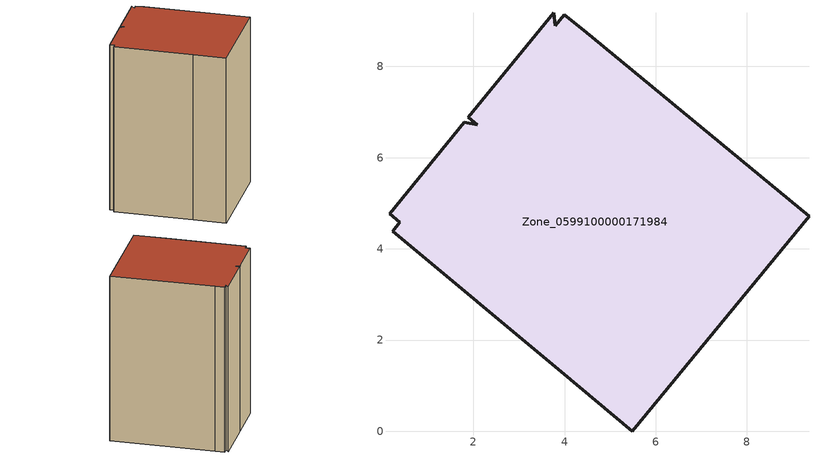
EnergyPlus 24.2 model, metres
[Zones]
Zone_0599100000171984
 floor ground (C_G): 1.8,6.77 2.08,6.72 1.89,6.89 3.76,9.18 3.8,8.89 3.99,9.13 4.42,8.8 9.36,4.72 5.48,0 3.92,1.3 0.23,4.39 0.39,4.58 0.16,4.78 z0
 wall outside (C_F): 5.48,0 9.36,4.72 4.42,8.8 3.99,9.13 3.8,8.89 3.76,9.18 1.89,6.89 2.08,6.72 1.8,6.77 0.16,4.78 0.39,4.58 0.23,4.39 3.92,1.3 5.48,0 z0:10.63
 roof outside (C_R): 0.39,4.58 0.23,4.39 3.92,1.3 5.48,0 9.36,4.72 4.42,8.8 3.99,9.13 3.8,8.89 3.76,9.18 1.89,6.89 2.08,6.72 1.8,6.77 0.16,4.78 z10.63
[BUILDING]
Pand.0599100000171984: North Axis=0; Terrain=City; Loads Convergence Tolerance Value=0.04; Temperature Convergence Tolerance Value=0.4; Solar Distribution=FullExterior; Maximum Number of Warmup Days=25; Minimum Number of Warmup Days=1
[Site:Location]
Rotterdam.The.Hague.AP_ZH_NLD Design_Conditions: Latitude=51.96; Longitude=4.45; Time Zone=1; Elevation=-4.5
[SITE:GROUNDTEMPERATURE:BUILDINGSURFACE]
18, 18, 18, 18, 18, 18, 18, 18, 18, 18, 18, 18
[MATERIAL] Thermal Absorptance=0.9; Solar Absorptance=0.7; Visible Absorptance=0.7
Name | Roughness | Thickness | Conductivity | Density | Specific Heat
G.TI.1946 | MediumSmooth | 0.15 | 1 | 540 | 1210
F.TI.1946 | Rough | 0.3 | 0.857143 | 1920 | 840
R.TI.1946 | MediumRough | 0.2 | 0.1 | 1500 | 1000
[CONSTRUCTION]
C_G: G.TI.1946
C_F: F.TI.1946
C_R: R.TI.1946
[ZONE]
Zone_0599100000171984: Type=1; Multiplier=1; Ceiling Height=Autocalculate; Volume=Autocalculate; Floor Area=autocalculate; Part of Total Floor Area=Yes
[ZONEINFILTRATION:DESIGNFLOWRATE]
Infil_Zone_0599100000171984: Zone or ZoneList or Space or SpaceList=Zone_0599100000171984; Schedule=AlwaysOn; Design Flow Rate Calculation Method=Flow/Area; Flow Rate per Floor Area=0.003; Constant Term Coefficient=1; Temperature Term Coefficient=0; Velocity Term Coefficient=0; Velocity Squared Term Coefficient=0
[HVACTEMPLATE:ZONE:IDEALLOADSAIRSYSTEM]
Zone_0599100000171984: Maximum Heating Supply Air Temperature=50; Minimum Cooling Supply Air Temperature=13; Maximum Heating Supply Air Humidity Ratio=0.0156; Minimum Cooling Supply Air Humidity Ratio=0.0077; Heating Limit=NoLimit; Cooling Limit=NoLimit; Dehumidification Control Type=ConstantSensibleHeatRatio; Cooling Sensible Heat Ratio=0.7; Dehumidification Setpoint=60; Humidification Control Type=None; Humidification Setpoint=30; Outdoor Air Method=None; Outdoor Air Flow Rate per Person=0.00944; Outdoor Air Flow Rate per Zone Floor Area=0; Outdoor Air Flow Rate per Zone=0; Demand Controlled Ventilation Type=None; Outdoor Air Economizer Type=NoEconomizer; Heat Recovery Type=None; Sensible Heat Recovery Effectiveness=0.7; Latent Heat Recovery Effectiveness=0.65
[ZONECONTROL:THERMOSTAT]
ThermostatControl_Zone_0599100000171984: Zone or ZoneList=Zone_0599100000171984; Control Type Schedule=DualSetpointControlType; Control 1=Thermostat_Zone_0599100000171984; Temperature Difference Between Cutout And Setpoint=0
[THERMOSTATSETPOINT:DUALSETPOINT]
Thermostat_Zone_0599100000171984: Heating Setpoint Temperature Schedule=HeatingSetpoint_Zone_0599100000171984; Cooling Setpoint Temperature Schedule=CoolingSetpoint_Zone_0599100000171984
[SCHEDULE:COMPACT]
HeatingSetpoint_Zone_0599100000171984: Through: 12/31, For: AllDays, Until: 24:00, 21
CoolingSetpoint_Zone_0599100000171984: Through: 12/31, For: AllDays, Until: 24:00, 24
DualSetpointControlType: Through: 12/31, For: AllDays, Until: 24:00, 4
AlwaysOn: Through: 12/31, For: AllDays, Until: 24:00, 1
